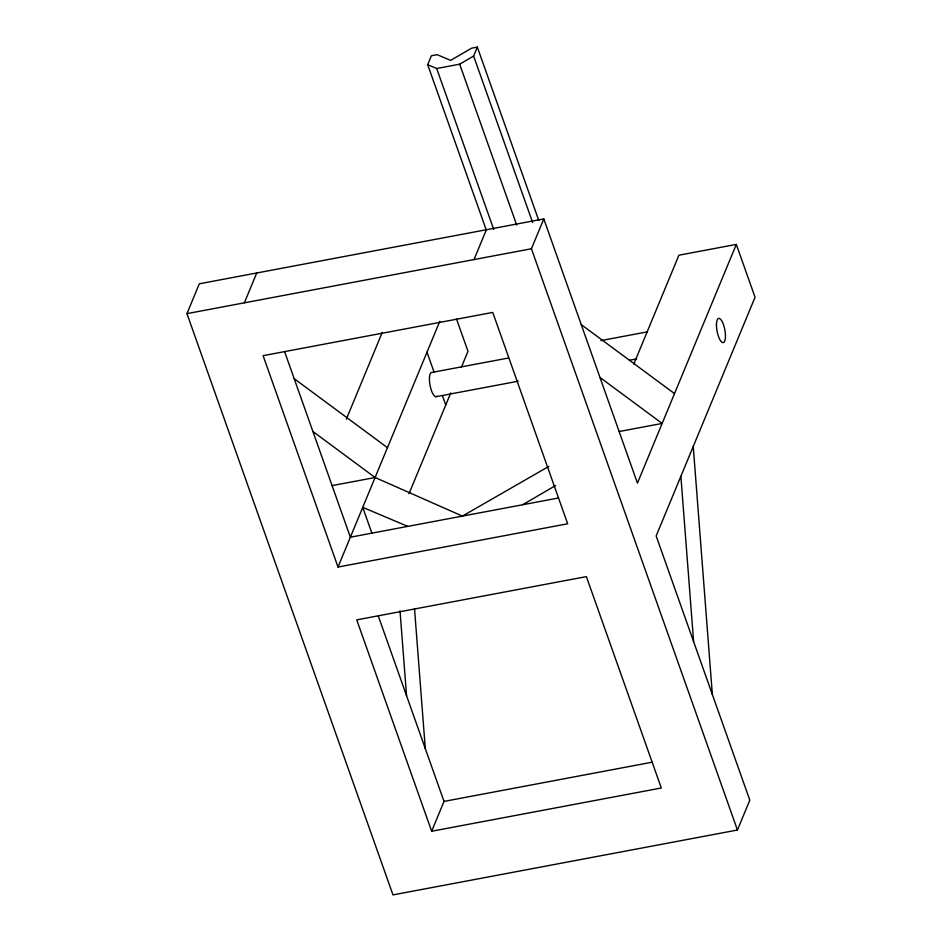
<?xml version="1.0" encoding="UTF-8"?>
<svg xmlns="http://www.w3.org/2000/svg" width="942" height="942" viewBox="0 0 942 942"><rect width="100%" height="100%" fill="white"/><g stroke="black" fill="none" stroke-linecap="round" stroke-linejoin="round"><path stroke-width="1.41" d="M736.314 244.402L755.048 297.248L656.162 535.963L749.808 800.182L737.445 830.02L392.979 894.9L186.952 313.639L199.315 283.801L543.793 218.921L637.428 483.128L736.314 244.402L678.899 255.211L633.813 364.071M244.367 302.829L256.73 272.98M486.202 229.789L427.692 64.704L431.401 55.755L437.147 54.671L450.653 60.382L471.589 48.183L477.335 47.1L538.789 220.51M427.692 64.704L436.699 68.507L459.672 64.186L473.626 56.049L477.335 47.1M346.338 419.155L382.287 332.338M338.013 567.037L263.101 355.664L492.748 312.414L567.661 523.776L338.013 567.037L439.796 321.293M474.014 259.568L486.378 229.73M408.969 493.785L450.747 392.944M461.309 367.427L467.986 351.307L456.458 318.796M737.445 830.02L531.429 248.759L543.793 218.921M431.66 831.244L356.735 619.871L586.383 576.622L661.308 787.995L431.66 831.244L444.012 801.407L378.343 616.115M522.61 504.759L555.592 485.53M548.821 466.408L462.416 516.086L375.093 477.512L312.921 431.507M186.952 313.639L531.429 248.759M508.445 358.019L431.895 372.431A12.328 3.933 79.3 0 0 430.188 386.043A12.328 3.933 79.3 0 0 436.876 396.323M600.878 340.604L647.095 331.902M435.91 396.712L518.23 381.204M629.444 360.256L636.662 358.89M332.031 485.625L375.093 477.512M619.094 431.554L662.155 423.441L599.972 377.448M558.488 498L350.377 537.199L284.578 351.566M444.012 801.407L651.994 762.231M407.78 526.378L362.729 507.349L371.855 533.101M581.249 324.601L674.507 393.603M294.187 378.672L387.456 447.674M473.626 56.049L532.63 222.524M459.672 64.186L516.711 225.103M436.699 68.507L493.738 229.436M427.009 352.178L434.026 371.996M442.457 395.781L445.731 405.025M693.241 446.449L712.352 694.489M680.878 476.287L693.618 641.655M414.504 608.485L425.289 748.56M400.02 610.84L406.555 695.726M716.473 324.331A12.328 3.933 79.3 0 0 722.961 342.641A12.328 3.933 79.3 0 0 723.432 324.531A12.328 3.933 79.3 0 0 716.473 324.331"/></g></svg>
